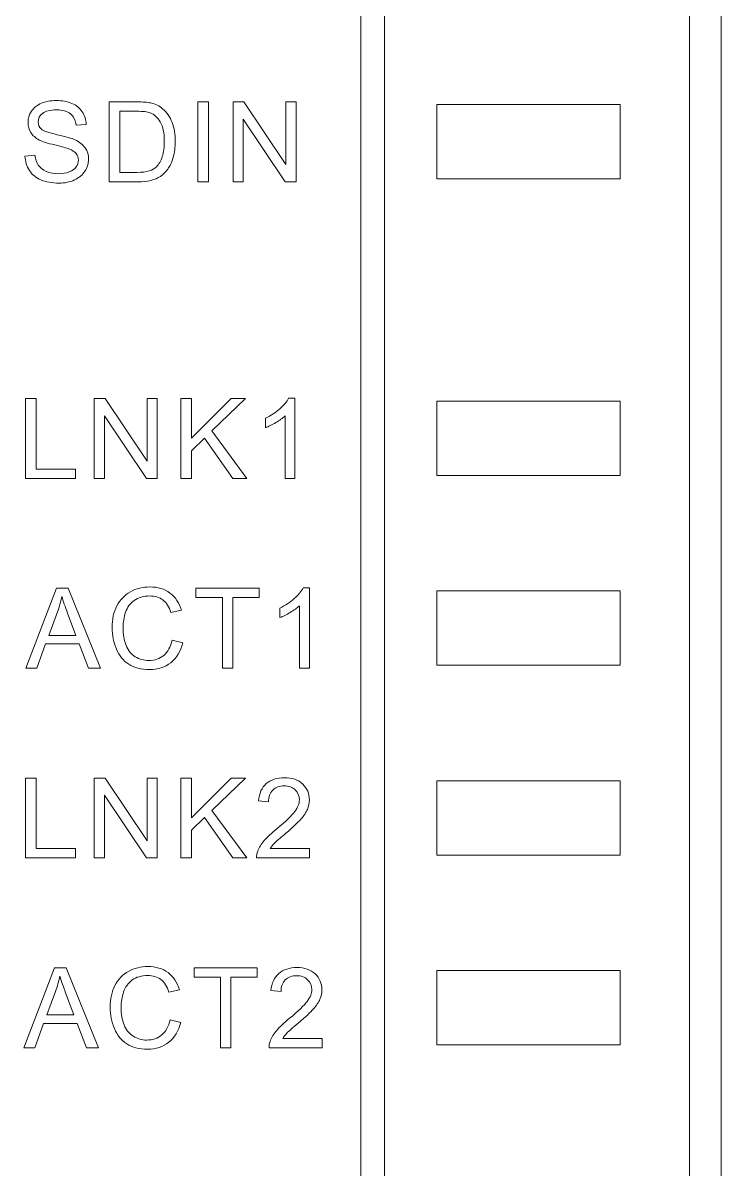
# Model space of a CAD drawing. Header units: millimetres. Extents: x 33157 to 59611, y -29750 to 1750.
# Drawn here: x 54214.57 to 54232.21, y 1601.92 to 1630.91 of the extents above; entities that cross this region are included whole.
import ezdxf

# ---------------------------------------------------------------- set-up
doc = ezdxf.new("R2010")
doc.units = ezdxf.units.MM
doc.layers.get('0').update_dxf_attribs({"lineweight": 18})

msp = doc.modelspace()

# ---------------------------------------------------------------- linework, layer by layer
at = {"lineweight": 9}
for p, q in [((54223.1, 1664.612), (54223.1, 1600.248)), ((54223.699, 1664.612), (54223.699, 1537.449)), ((54231.408, 1660.401), (54231.408, 1539.196)), ((54232.207, 1659.602), (54232.207, 1539.679))]:
    msp.add_line(p, q, dxfattribs=at)
for points in [[(54225.027, 1626.962), (54229.66, 1626.962), (54229.66, 1628.84), (54225.027, 1628.84)], [(54225.027, 1619.462), (54229.66, 1619.462), (54229.66, 1621.34), (54225.027, 1621.34)], [(54225.027, 1614.662), (54229.66, 1614.662), (54229.66, 1616.54), (54225.027, 1616.54)], [(54225.027, 1609.862), (54229.66, 1609.862), (54229.66, 1611.74), (54225.027, 1611.74)], [(54225.027, 1605.062), (54229.66, 1605.062), (54229.66, 1606.94), (54225.027, 1606.94)]]:
    msp.add_lwpolyline(points, close=True, dxfattribs=at)
for points, knots in [([(54214.617, 1627.538), (54214.617, 1627.538), (54214.868, 1627.56), (54214.868, 1627.56), (54214.88, 1627.459), (54214.908, 1627.375), (54214.952, 1627.31), (54214.995, 1627.245), (54215.063, 1627.193), (54215.155, 1627.152), (54215.246, 1627.112), (54215.35, 1627.092), (54215.465, 1627.092), (54215.567, 1627.092), (54215.657, 1627.107), (54215.735, 1627.137), (54215.813, 1627.168), (54215.871, 1627.21), (54215.909, 1627.263), (54215.947, 1627.316), (54215.966, 1627.374), (54215.966, 1627.436), (54215.966, 1627.499), (54215.948, 1627.554), (54215.911, 1627.602), (54215.874, 1627.649), (54215.814, 1627.688), (54215.729, 1627.721), (54215.675, 1627.741), (54215.555, 1627.774), (54215.369, 1627.819), (54215.183, 1627.864), (54215.054, 1627.906), (54214.979, 1627.945), (54214.883, 1627.996), (54214.811, 1628.059), (54214.764, 1628.134), (54214.717, 1628.208), (54214.693, 1628.293), (54214.693, 1628.385), (54214.693, 1628.488), (54214.722, 1628.583), (54214.78, 1628.672), (54214.838, 1628.761), (54214.922, 1628.828), (54215.034, 1628.874), (54215.145, 1628.92), (54215.269, 1628.943), (54215.404, 1628.943), (54215.554, 1628.943), (54215.686, 1628.919), (54215.801, 1628.871), (54215.915, 1628.823), (54216.003, 1628.752), (54216.064, 1628.658), (54216.126, 1628.564), (54216.159, 1628.458), (54216.164, 1628.339), (54216.164, 1628.339), (54215.907, 1628.32), (54215.907, 1628.32), (54215.893, 1628.447), (54215.847, 1628.543), (54215.767, 1628.608), (54215.688, 1628.674), (54215.57, 1628.706), (54215.415, 1628.706), (54215.253, 1628.706), (54215.135, 1628.677), (54215.061, 1628.617), (54214.987, 1628.558), (54214.95, 1628.486), (54214.95, 1628.403), (54214.95, 1628.33), (54214.976, 1628.271), (54215.029, 1628.224), (54215.08, 1628.177), (54215.214, 1628.129), (54215.432, 1628.08), (54215.649, 1628.03), (54215.798, 1627.987), (54215.879, 1627.951), (54215.996, 1627.897), (54216.083, 1627.828), (54216.139, 1627.745), (54216.195, 1627.662), (54216.223, 1627.567), (54216.223, 1627.459), (54216.223, 1627.351), (54216.192, 1627.25), (54216.131, 1627.155), (54216.069, 1627.06), (54215.981, 1626.986), (54215.866, 1626.934), (54215.751, 1626.881), (54215.621, 1626.855), (54215.477, 1626.855), (54215.294, 1626.855), (54215.142, 1626.882), (54215.018, 1626.935), (54214.895, 1626.988), (54214.798, 1627.068), (54214.728, 1627.175), (54214.658, 1627.282), (54214.621, 1627.403), (54214.617, 1627.538)], [0, 0, 0, 0, 131141.385885, 131141.385885, 131141.385885, 262282.77177, 262282.77177, 262282.77177, 393424.157655, 393424.157655, 393424.157655, 524565.54354, 524565.54354, 524565.54354, 655706.929426, 655706.929426, 655706.929426, 786848.315311, 786848.315311, 786848.315311, 917989.701196, 917989.701196, 917989.701196, 1049131.087081, 1049131.087081, 1049131.087081, 1180272.472966, 1180272.472966, 1180272.472966, 1311413.858851, 1311413.858851, 1311413.858851, 1442555.244736, 1442555.244736, 1442555.244736, 1573696.630621, 1573696.630621, 1573696.630621, 1704838.016507, 1704838.016507, 1704838.016507, 1835979.402392, 1835979.402392, 1835979.402392, 1967120.788277, 1967120.788277, 1967120.788277, 2098262.174162, 2098262.174162, 2098262.174162, 2229403.560047, 2229403.560047, 2229403.560047, 2360544.945932, 2360544.945932, 2360544.945932, 2491686.331817, 2491686.331817, 2491686.331817, 2622827.717702, 2622827.717702, 2622827.717702, 2753969.103588, 2753969.103588, 2753969.103588, 2885110.489473, 2885110.489473, 2885110.489473, 3016251.875358, 3016251.875358, 3016251.875358, 3147393.261243, 3147393.261243, 3147393.261243, 3278534.647128, 3278534.647128, 3278534.647128, 3409676.033013, 3409676.033013, 3409676.033013, 3540817.418898, 3540817.418898, 3540817.418898, 3671958.804783, 3671958.804783, 3671958.804783, 3803100.190669, 3803100.190669, 3803100.190669, 3934241.576554, 3934241.576554, 3934241.576554, 4065382.962439, 4065382.962439, 4065382.962439, 4196524.348324, 4196524.348324, 4196524.348324, 4327665.734209, 4327665.734209, 4327665.734209, 4458807.120094, 4458807.120094, 4458807.120094, 4589948.505979, 4589948.505979, 4589948.505979, 4589948.505979]), ([(54216.744, 1626.889), (54216.744, 1626.889), (54216.744, 1628.909), (54216.744, 1628.909), (54216.744, 1628.909), (54217.44, 1628.909), (54217.44, 1628.909), (54217.597, 1628.909), (54217.717, 1628.9), (54217.8, 1628.881), (54217.915, 1628.854), (54218.014, 1628.805), (54218.096, 1628.736), (54218.203, 1628.645), (54218.282, 1628.531), (54218.335, 1628.391), (54218.388, 1628.25), (54218.415, 1628.09), (54218.415, 1627.91), (54218.415, 1627.756), (54218.397, 1627.621), (54218.361, 1627.502), (54218.325, 1627.383), (54218.279, 1627.285), (54218.223, 1627.208), (54218.167, 1627.13), (54218.105, 1627.069), (54218.039, 1627.025), (54217.972, 1626.98), (54217.892, 1626.946), (54217.798, 1626.923), (54217.703, 1626.9), (54217.595, 1626.889), (54217.473, 1626.889), (54217.473, 1626.889), (54216.744, 1626.889), (54216.744, 1626.889)], [0, 0, 0, 0, 135262.016858, 135262.016858, 135262.016858, 270524.033717, 270524.033717, 270524.033717, 405786.050575, 405786.050575, 405786.050575, 541048.067434, 541048.067434, 541048.067434, 676310.084292, 676310.084292, 676310.084292, 811572.101151, 811572.101151, 811572.101151, 946834.118009, 946834.118009, 946834.118009, 1082096.134867, 1082096.134867, 1082096.134867, 1217358.151726, 1217358.151726, 1217358.151726, 1352620.168584, 1352620.168584, 1352620.168584, 1487882.185443, 1487882.185443, 1487882.185443, 1623144.202301, 1623144.202301, 1623144.202301, 1623144.202301]), ([(54218.984, 1626.889), (54218.984, 1626.889), (54218.984, 1628.909), (54218.984, 1628.909), (54218.984, 1628.909), (54219.252, 1628.909), (54219.252, 1628.909), (54219.252, 1628.909), (54219.252, 1626.889), (54219.252, 1626.889), (54219.252, 1626.889), (54218.984, 1626.889), (54218.984, 1626.889)], [0, 0, 0, 0, 147858.697679, 147858.697679, 147858.697679, 295717.395358, 295717.395358, 295717.395358, 443576.093036, 443576.093036, 443576.093036, 591434.790715, 591434.790715, 591434.790715, 591434.790715]), ([(54219.877, 1626.889), (54219.877, 1626.889), (54219.877, 1628.909), (54219.877, 1628.909), (54219.877, 1628.909), (54220.151, 1628.909), (54220.151, 1628.909), (54220.151, 1628.909), (54221.212, 1627.323), (54221.212, 1627.323), (54221.212, 1627.323), (54221.212, 1628.909), (54221.212, 1628.909), (54221.212, 1628.909), (54221.468, 1628.909), (54221.468, 1628.909), (54221.468, 1628.909), (54221.468, 1626.889), (54221.468, 1626.889), (54221.468, 1626.889), (54221.194, 1626.889), (54221.194, 1626.889), (54221.194, 1626.889), (54220.134, 1628.475), (54220.134, 1628.475), (54220.134, 1628.475), (54220.134, 1626.889), (54220.134, 1626.889), (54220.134, 1626.889), (54219.877, 1626.889), (54219.877, 1626.889)], [0, 0, 0, 0, 136526.945172, 136526.945172, 136526.945172, 273053.890344, 273053.890344, 273053.890344, 409580.835516, 409580.835516, 409580.835516, 546107.780688, 546107.780688, 546107.780688, 682634.725859, 682634.725859, 682634.725859, 819161.671031, 819161.671031, 819161.671031, 955688.616203, 955688.616203, 955688.616203, 1092215.561375, 1092215.561375, 1092215.561375, 1228742.506547, 1228742.506547, 1228742.506547, 1365269.451719, 1365269.451719, 1365269.451719, 1365269.451719]), ([(54217.012, 1627.126), (54217.012, 1627.126), (54217.443, 1627.126), (54217.443, 1627.126), (54217.576, 1627.126), (54217.68, 1627.138), (54217.756, 1627.163), (54217.832, 1627.188), (54217.892, 1627.223), (54217.937, 1627.268), (54218, 1627.331), (54218.049, 1627.417), (54218.085, 1627.524), (54218.12, 1627.631), (54218.138, 1627.761), (54218.138, 1627.914), (54218.138, 1628.126), (54218.103, 1628.288), (54218.034, 1628.402), (54217.965, 1628.516), (54217.881, 1628.592), (54217.781, 1628.631), (54217.71, 1628.659), (54217.595, 1628.672), (54217.436, 1628.672), (54217.436, 1628.672), (54217.012, 1628.672), (54217.012, 1628.672), (54217.012, 1628.672), (54217.012, 1627.126), (54217.012, 1627.126)], [0, 0, 0, 0, 136524.321654, 136524.321654, 136524.321654, 273048.643309, 273048.643309, 273048.643309, 409572.964963, 409572.964963, 409572.964963, 546097.286617, 546097.286617, 546097.286617, 682621.608271, 682621.608271, 682621.608271, 819145.929926, 819145.929926, 819145.929926, 955670.25158, 955670.25158, 955670.25158, 1092194.573234, 1092194.573234, 1092194.573234, 1228718.894888, 1228718.894888, 1228718.894888, 1365243.216543, 1365243.216543, 1365243.216543, 1365243.216543]), ([(54214.633, 1619.387), (54214.633, 1619.387), (54214.633, 1621.408), (54214.633, 1621.408), (54214.633, 1621.408), (54214.901, 1621.408), (54214.901, 1621.408), (54214.901, 1621.408), (54214.901, 1619.624), (54214.901, 1619.624), (54214.901, 1619.624), (54215.894, 1619.624), (54215.894, 1619.624), (54215.894, 1619.624), (54215.894, 1619.387), (54215.894, 1619.387), (54215.894, 1619.387), (54214.633, 1619.387), (54214.633, 1619.387)], [0, 0, 0, 0, 141560.947325, 141560.947325, 141560.947325, 283121.89465, 283121.89465, 283121.89465, 424682.841976, 424682.841976, 424682.841976, 566243.789301, 566243.789301, 566243.789301, 707804.736626, 707804.736626, 707804.736626, 849365.683951, 849365.683951, 849365.683951, 849365.683951]), ([(54216.368, 1619.387), (54216.368, 1619.387), (54216.368, 1621.408), (54216.368, 1621.408), (54216.368, 1621.408), (54216.642, 1621.408), (54216.642, 1621.408), (54216.642, 1621.408), (54217.703, 1619.822), (54217.703, 1619.822), (54217.703, 1619.822), (54217.703, 1621.408), (54217.703, 1621.408), (54217.703, 1621.408), (54217.959, 1621.408), (54217.959, 1621.408), (54217.959, 1621.408), (54217.959, 1619.387), (54217.959, 1619.387), (54217.959, 1619.387), (54217.685, 1619.387), (54217.685, 1619.387), (54217.685, 1619.387), (54216.625, 1620.973), (54216.625, 1620.973), (54216.625, 1620.973), (54216.625, 1619.387), (54216.625, 1619.387), (54216.625, 1619.387), (54216.368, 1619.387), (54216.368, 1619.387)], [0, 0, 0, 0, 136527.149538, 136527.149538, 136527.149538, 273054.299077, 273054.299077, 273054.299077, 409581.448615, 409581.448615, 409581.448615, 546108.598154, 546108.598154, 546108.598154, 682635.747692, 682635.747692, 682635.747692, 819162.89723, 819162.89723, 819162.89723, 955690.046769, 955690.046769, 955690.046769, 1092217.196307, 1092217.196307, 1092217.196307, 1228744.345845, 1228744.345845, 1228744.345845, 1365271.495384, 1365271.495384, 1365271.495384, 1365271.495384]), ([(54218.554, 1619.387), (54218.554, 1619.387), (54218.554, 1621.408), (54218.554, 1621.408), (54218.554, 1621.408), (54218.822, 1621.408), (54218.822, 1621.408), (54218.822, 1621.408), (54218.822, 1620.406), (54218.822, 1620.406), (54218.822, 1620.406), (54219.826, 1621.408), (54219.826, 1621.408), (54219.826, 1621.408), (54220.188, 1621.408), (54220.188, 1621.408), (54220.188, 1621.408), (54219.341, 1620.588), (54219.341, 1620.588), (54219.341, 1620.588), (54220.225, 1619.387), (54220.225, 1619.387), (54220.225, 1619.387), (54219.872, 1619.387), (54219.872, 1619.387), (54219.872, 1619.387), (54219.153, 1620.407), (54219.153, 1620.407), (54219.153, 1620.407), (54218.822, 1620.087), (54218.822, 1620.087), (54218.822, 1620.087), (54218.822, 1619.387), (54218.822, 1619.387), (54218.822, 1619.387), (54218.554, 1619.387), (54218.554, 1619.387)], [0, 0, 0, 0, 135273.117409, 135273.117409, 135273.117409, 270546.234819, 270546.234819, 270546.234819, 405819.352228, 405819.352228, 405819.352228, 541092.469637, 541092.469637, 541092.469637, 676365.587047, 676365.587047, 676365.587047, 811638.704456, 811638.704456, 811638.704456, 946911.821865, 946911.821865, 946911.821865, 1082184.939275, 1082184.939275, 1082184.939275, 1217458.056684, 1217458.056684, 1217458.056684, 1352731.174093, 1352731.174093, 1352731.174093, 1488004.291503, 1488004.291503, 1488004.291503, 1623277.408912, 1623277.408912, 1623277.408912, 1623277.408912]), ([(54221.437, 1619.387), (54221.437, 1619.387), (54221.189, 1619.387), (54221.189, 1619.387), (54221.189, 1619.387), (54221.189, 1620.968), (54221.189, 1620.968), (54221.129, 1620.911), (54221.051, 1620.854), (54220.954, 1620.797), (54220.857, 1620.74), (54220.769, 1620.697), (54220.692, 1620.669), (54220.692, 1620.669), (54220.692, 1620.909), (54220.692, 1620.909), (54220.831, 1620.974), (54220.952, 1621.053), (54221.056, 1621.146), (54221.16, 1621.239), (54221.234, 1621.329), (54221.277, 1621.416), (54221.277, 1621.416), (54221.437, 1621.416), (54221.437, 1621.416), (54221.437, 1621.416), (54221.437, 1619.387), (54221.437, 1619.387)], [0, 0, 0, 0, 137468.841005, 137468.841005, 137468.841005, 274937.682011, 274937.682011, 274937.682011, 412406.523016, 412406.523016, 412406.523016, 549875.364021, 549875.364021, 549875.364021, 687344.205027, 687344.205027, 687344.205027, 824813.046032, 824813.046032, 824813.046032, 962281.887037, 962281.887037, 962281.887037, 1099750.728043, 1099750.728043, 1099750.728043, 1237219.569048, 1237219.569048, 1237219.569048, 1237219.569048]), ([(54214.635, 1614.587), (54214.635, 1614.587), (54215.41, 1616.608), (54215.41, 1616.608), (54215.41, 1616.608), (54215.704, 1616.608), (54215.704, 1616.608), (54215.704, 1616.608), (54216.526, 1614.587), (54216.526, 1614.587), (54216.526, 1614.587), (54216.222, 1614.587), (54216.222, 1614.587), (54216.222, 1614.587), (54215.988, 1615.199), (54215.988, 1615.199), (54215.988, 1615.199), (54215.137, 1615.199), (54215.137, 1615.199), (54215.137, 1615.199), (54214.918, 1614.587), (54214.918, 1614.587), (54214.918, 1614.587), (54214.635, 1614.587), (54214.635, 1614.587)], [0, 0, 0, 0, 138419.671937, 138419.671937, 138419.671937, 276839.343874, 276839.343874, 276839.343874, 415259.015811, 415259.015811, 415259.015811, 553678.687747, 553678.687747, 553678.687747, 692098.359684, 692098.359684, 692098.359684, 830518.031621, 830518.031621, 830518.031621, 968937.703558, 968937.703558, 968937.703558, 1107357.375495, 1107357.375495, 1107357.375495, 1107357.375495]), ([(54218.335, 1615.296), (54218.335, 1615.296), (54218.603, 1615.228), (54218.603, 1615.228), (54218.547, 1615.008), (54218.446, 1614.842), (54218.301, 1614.726), (54218.155, 1614.611), (54217.978, 1614.553), (54217.767, 1614.553), (54217.55, 1614.553), (54217.373, 1614.597), (54217.237, 1614.686), (54217.1, 1614.775), (54216.997, 1614.903), (54216.926, 1615.071), (54216.855, 1615.239), (54216.819, 1615.42), (54216.819, 1615.612), (54216.819, 1615.823), (54216.859, 1616.006), (54216.94, 1616.163), (54217.02, 1616.319), (54217.134, 1616.438), (54217.282, 1616.52), (54217.431, 1616.601), (54217.594, 1616.642), (54217.772, 1616.642), (54217.974, 1616.642), (54218.144, 1616.59), (54218.281, 1616.487), (54218.419, 1616.384), (54218.515, 1616.24), (54218.569, 1616.054), (54218.569, 1616.054), (54218.306, 1615.992), (54218.306, 1615.992), (54218.26, 1616.138), (54218.192, 1616.246), (54218.103, 1616.312), (54218.014, 1616.38), (54217.902, 1616.413), (54217.767, 1616.413), (54217.612, 1616.413), (54217.482, 1616.376), (54217.378, 1616.302), (54217.274, 1616.227), (54217.201, 1616.127), (54217.159, 1616.002), (54217.117, 1615.876), (54217.096, 1615.747), (54217.096, 1615.614), (54217.096, 1615.442), (54217.121, 1615.292), (54217.171, 1615.164), (54217.22, 1615.036), (54217.298, 1614.94), (54217.403, 1614.877), (54217.509, 1614.813), (54217.623, 1614.782), (54217.745, 1614.782), (54217.895, 1614.782), (54218.021, 1614.825), (54218.124, 1614.911), (54218.228, 1614.998), (54218.298, 1615.126), (54218.335, 1615.296)], [0, 0, 0, 0, 132413.809253, 132413.809253, 132413.809253, 264827.618506, 264827.618506, 264827.618506, 397241.427758, 397241.427758, 397241.427758, 529655.237011, 529655.237011, 529655.237011, 662069.046264, 662069.046264, 662069.046264, 794482.855517, 794482.855517, 794482.855517, 926896.664769, 926896.664769, 926896.664769, 1059310.474022, 1059310.474022, 1059310.474022, 1191724.283275, 1191724.283275, 1191724.283275, 1324138.092528, 1324138.092528, 1324138.092528, 1456551.901781, 1456551.901781, 1456551.901781, 1588965.711033, 1588965.711033, 1588965.711033, 1721379.520286, 1721379.520286, 1721379.520286, 1853793.329539, 1853793.329539, 1853793.329539, 1986207.138792, 1986207.138792, 1986207.138792, 2118620.948044, 2118620.948044, 2118620.948044, 2251034.757297, 2251034.757297, 2251034.757297, 2383448.56655, 2383448.56655, 2383448.56655, 2515862.375803, 2515862.375803, 2515862.375803, 2648276.185055, 2648276.185055, 2648276.185055, 2780689.994308, 2780689.994308, 2780689.994308, 2913103.803561, 2913103.803561, 2913103.803561, 2913103.803561]), ([(54219.604, 1614.587), (54219.604, 1614.587), (54219.604, 1616.371), (54219.604, 1616.371), (54219.604, 1616.371), (54218.938, 1616.371), (54218.938, 1616.371), (54218.938, 1616.371), (54218.938, 1616.608), (54218.938, 1616.608), (54218.938, 1616.608), (54220.538, 1616.608), (54220.538, 1616.608), (54220.538, 1616.608), (54220.538, 1616.371), (54220.538, 1616.371), (54220.538, 1616.371), (54219.872, 1616.371), (54219.872, 1616.371), (54219.872, 1616.371), (54219.872, 1614.587), (54219.872, 1614.587), (54219.872, 1614.587), (54219.604, 1614.587), (54219.604, 1614.587)], [0, 0, 0, 0, 138429.918479, 138429.918479, 138429.918479, 276859.836958, 276859.836958, 276859.836958, 415289.755437, 415289.755437, 415289.755437, 553719.673915, 553719.673915, 553719.673915, 692149.592394, 692149.592394, 692149.592394, 830579.510873, 830579.510873, 830579.510873, 969009.429352, 969009.429352, 969009.429352, 1107439.347831, 1107439.347831, 1107439.347831, 1107439.347831]), ([(54221.804, 1614.587), (54221.804, 1614.587), (54221.555, 1614.587), (54221.555, 1614.587), (54221.555, 1614.587), (54221.555, 1616.168), (54221.555, 1616.168), (54221.495, 1616.111), (54221.417, 1616.054), (54221.32, 1615.997), (54221.223, 1615.94), (54221.136, 1615.897), (54221.058, 1615.869), (54221.058, 1615.869), (54221.058, 1616.109), (54221.058, 1616.109), (54221.197, 1616.174), (54221.319, 1616.253), (54221.423, 1616.346), (54221.526, 1616.439), (54221.6, 1616.529), (54221.644, 1616.616), (54221.644, 1616.616), (54221.804, 1616.616), (54221.804, 1616.616), (54221.804, 1616.616), (54221.804, 1614.587), (54221.804, 1614.587)], [0, 0, 0, 0, 137475.425972, 137475.425972, 137475.425972, 274950.851943, 274950.851943, 274950.851943, 412426.277915, 412426.277915, 412426.277915, 549901.703886, 549901.703886, 549901.703886, 687377.129858, 687377.129858, 687377.129858, 824852.555829, 824852.555829, 824852.555829, 962327.981801, 962327.981801, 962327.981801, 1099803.407773, 1099803.407773, 1099803.407773, 1237278.833744, 1237278.833744, 1237278.833744, 1237278.833744]), ([(54215.216, 1615.417), (54215.216, 1615.417), (54215.905, 1615.417), (54215.905, 1615.417), (54215.905, 1615.417), (54215.694, 1615.977), (54215.694, 1615.977), (54215.63, 1616.147), (54215.582, 1616.288), (54215.549, 1616.399), (54215.521, 1616.267), (54215.484, 1616.138), (54215.438, 1616.01), (54215.438, 1616.01), (54215.216, 1615.417), (54215.216, 1615.417)], [0, 0, 0, 0, 144248.474521, 144248.474521, 144248.474521, 288496.949043, 288496.949043, 288496.949043, 432745.423564, 432745.423564, 432745.423564, 576993.898085, 576993.898085, 576993.898085, 721242.372607, 721242.372607, 721242.372607, 721242.372607]), ([(54214.633, 1609.787), (54214.633, 1609.787), (54214.633, 1611.808), (54214.633, 1611.808), (54214.633, 1611.808), (54214.901, 1611.808), (54214.901, 1611.808), (54214.901, 1611.808), (54214.901, 1610.024), (54214.901, 1610.024), (54214.901, 1610.024), (54215.895, 1610.024), (54215.895, 1610.024), (54215.895, 1610.024), (54215.895, 1609.787), (54215.895, 1609.787), (54215.895, 1609.787), (54214.633, 1609.787), (54214.633, 1609.787)], [0, 0, 0, 0, 141573.117078, 141573.117078, 141573.117078, 283146.234156, 283146.234156, 283146.234156, 424719.351234, 424719.351234, 424719.351234, 566292.468312, 566292.468312, 566292.468312, 707865.585391, 707865.585391, 707865.585391, 849438.702469, 849438.702469, 849438.702469, 849438.702469]), ([(54216.368, 1609.787), (54216.368, 1609.787), (54216.368, 1611.808), (54216.368, 1611.808), (54216.368, 1611.808), (54216.643, 1611.808), (54216.643, 1611.808), (54216.643, 1611.808), (54217.703, 1610.222), (54217.703, 1610.222), (54217.703, 1610.222), (54217.703, 1611.808), (54217.703, 1611.808), (54217.703, 1611.808), (54217.96, 1611.808), (54217.96, 1611.808), (54217.96, 1611.808), (54217.96, 1609.787), (54217.96, 1609.787), (54217.96, 1609.787), (54217.685, 1609.787), (54217.685, 1609.787), (54217.685, 1609.787), (54216.625, 1611.373), (54216.625, 1611.373), (54216.625, 1611.373), (54216.625, 1609.787), (54216.625, 1609.787), (54216.625, 1609.787), (54216.368, 1609.787), (54216.368, 1609.787)], [0, 0, 0, 0, 136538.887423, 136538.887423, 136538.887423, 273077.774847, 273077.774847, 273077.774847, 409616.66227, 409616.66227, 409616.66227, 546155.549693, 546155.549693, 546155.549693, 682694.437117, 682694.437117, 682694.437117, 819233.32454, 819233.32454, 819233.32454, 955772.211964, 955772.211964, 955772.211964, 1092311.099387, 1092311.099387, 1092311.099387, 1228849.98681, 1228849.98681, 1228849.98681, 1365388.874234, 1365388.874234, 1365388.874234, 1365388.874234]), ([(54218.555, 1609.787), (54218.555, 1609.787), (54218.555, 1611.808), (54218.555, 1611.808), (54218.555, 1611.808), (54218.823, 1611.808), (54218.823, 1611.808), (54218.823, 1611.808), (54218.823, 1610.806), (54218.823, 1610.806), (54218.823, 1610.806), (54219.826, 1611.808), (54219.826, 1611.808), (54219.826, 1611.808), (54220.189, 1611.808), (54220.189, 1611.808), (54220.189, 1611.808), (54219.341, 1610.988), (54219.341, 1610.988), (54219.341, 1610.988), (54220.225, 1609.787), (54220.225, 1609.787), (54220.225, 1609.787), (54219.873, 1609.787), (54219.873, 1609.787), (54219.873, 1609.787), (54219.153, 1610.807), (54219.153, 1610.807), (54219.153, 1610.807), (54218.823, 1610.487), (54218.823, 1610.487), (54218.823, 1610.487), (54218.823, 1609.787), (54218.823, 1609.787), (54218.823, 1609.787), (54218.555, 1609.787), (54218.555, 1609.787)], [0, 0, 0, 0, 135284.747329, 135284.747329, 135284.747329, 270569.494658, 270569.494658, 270569.494658, 405854.241986, 405854.241986, 405854.241986, 541138.989315, 541138.989315, 541138.989315, 676423.736644, 676423.736644, 676423.736644, 811708.483973, 811708.483973, 811708.483973, 946993.231301, 946993.231301, 946993.231301, 1082277.97863, 1082277.97863, 1082277.97863, 1217562.725959, 1217562.725959, 1217562.725959, 1352847.473288, 1352847.473288, 1352847.473288, 1488132.220617, 1488132.220617, 1488132.220617, 1623416.967945, 1623416.967945, 1623416.967945, 1623416.967945]), ([(54221.807, 1610.024), (54221.807, 1610.024), (54221.807, 1609.787), (54221.807, 1609.787), (54221.807, 1609.787), (54220.47, 1609.787), (54220.47, 1609.787), (54220.468, 1609.847), (54220.478, 1609.904), (54220.499, 1609.96), (54220.533, 1610.05), (54220.588, 1610.14), (54220.664, 1610.228), (54220.74, 1610.316), (54220.848, 1610.418), (54220.988, 1610.533), (54221.207, 1610.713), (54221.356, 1610.856), (54221.433, 1610.961), (54221.511, 1611.066), (54221.55, 1611.166), (54221.55, 1611.26), (54221.55, 1611.359), (54221.515, 1611.441), (54221.445, 1611.509), (54221.374, 1611.576), (54221.282, 1611.61), (54221.169, 1611.61), (54221.049, 1611.61), (54220.953, 1611.574), (54220.881, 1611.503), (54220.809, 1611.432), (54220.773, 1611.333), (54220.772, 1611.207), (54220.772, 1611.207), (54220.518, 1611.232), (54220.518, 1611.232), (54220.535, 1611.422), (54220.601, 1611.567), (54220.715, 1611.667), (54220.829, 1611.766), (54220.982, 1611.816), (54221.174, 1611.816), (54221.368, 1611.816), (54221.522, 1611.763), (54221.635, 1611.655), (54221.748, 1611.547), (54221.804, 1611.414), (54221.804, 1611.255), (54221.804, 1611.174), (54221.788, 1611.094), (54221.755, 1611.016), (54221.722, 1610.938), (54221.667, 1610.855), (54221.59, 1610.769), (54221.513, 1610.683), (54221.385, 1610.564), (54221.208, 1610.413), (54221.058, 1610.288), (54220.963, 1610.203), (54220.92, 1610.159), (54220.878, 1610.114), (54220.843, 1610.069), (54220.815, 1610.024), (54220.815, 1610.024), (54221.807, 1610.024), (54221.807, 1610.024)], [0, 0, 0, 0, 132428.490313, 132428.490313, 132428.490313, 264856.980625, 264856.980625, 264856.980625, 397285.470938, 397285.470938, 397285.470938, 529713.961251, 529713.961251, 529713.961251, 662142.451564, 662142.451564, 662142.451564, 794570.941876, 794570.941876, 794570.941876, 926999.432189, 926999.432189, 926999.432189, 1059427.922502, 1059427.922502, 1059427.922502, 1191856.412815, 1191856.412815, 1191856.412815, 1324284.903127, 1324284.903127, 1324284.903127, 1456713.39344, 1456713.39344, 1456713.39344, 1589141.883753, 1589141.883753, 1589141.883753, 1721570.374065, 1721570.374065, 1721570.374065, 1853998.864378, 1853998.864378, 1853998.864378, 1986427.354691, 1986427.354691, 1986427.354691, 2118855.845004, 2118855.845004, 2118855.845004, 2251284.335316, 2251284.335316, 2251284.335316, 2383712.825629, 2383712.825629, 2383712.825629, 2516141.315942, 2516141.315942, 2516141.315942, 2648569.806254, 2648569.806254, 2648569.806254, 2780998.296567, 2780998.296567, 2780998.296567, 2913426.78688, 2913426.78688, 2913426.78688, 2913426.78688]), ([(54214.584, 1604.987), (54214.584, 1604.987), (54215.36, 1607.008), (54215.36, 1607.008), (54215.36, 1607.008), (54215.654, 1607.008), (54215.654, 1607.008), (54215.654, 1607.008), (54216.476, 1604.987), (54216.476, 1604.987), (54216.476, 1604.987), (54216.172, 1604.987), (54216.172, 1604.987), (54216.172, 1604.987), (54215.938, 1605.599), (54215.938, 1605.599), (54215.938, 1605.599), (54215.087, 1605.599), (54215.087, 1605.599), (54215.087, 1605.599), (54214.868, 1604.987), (54214.868, 1604.987), (54214.868, 1604.987), (54214.584, 1604.987), (54214.584, 1604.987)], [0, 0, 0, 0, 138431.442403, 138431.442403, 138431.442403, 276862.884807, 276862.884807, 276862.884807, 415294.32721, 415294.32721, 415294.32721, 553725.769614, 553725.769614, 553725.769614, 692157.212017, 692157.212017, 692157.212017, 830588.654421, 830588.654421, 830588.654421, 969020.096824, 969020.096824, 969020.096824, 1107451.539228, 1107451.539228, 1107451.539228, 1107451.539228]), ([(54218.284, 1605.696), (54218.284, 1605.696), (54218.553, 1605.628), (54218.553, 1605.628), (54218.497, 1605.408), (54218.396, 1605.242), (54218.251, 1605.126), (54218.105, 1605.011), (54217.927, 1604.953), (54217.717, 1604.953), (54217.5, 1604.953), (54217.323, 1604.997), (54217.187, 1605.086), (54217.05, 1605.175), (54216.947, 1605.303), (54216.876, 1605.471), (54216.805, 1605.639), (54216.769, 1605.82), (54216.769, 1606.012), (54216.769, 1606.223), (54216.809, 1606.406), (54216.889, 1606.563), (54216.97, 1606.719), (54217.084, 1606.838), (54217.232, 1606.92), (54217.38, 1607.001), (54217.544, 1607.042), (54217.721, 1607.042), (54217.924, 1607.042), (54218.094, 1606.99), (54218.231, 1606.887), (54218.369, 1606.784), (54218.465, 1606.64), (54218.519, 1606.454), (54218.519, 1606.454), (54218.256, 1606.392), (54218.256, 1606.392), (54218.21, 1606.538), (54218.141, 1606.646), (54218.053, 1606.712), (54217.964, 1606.78), (54217.852, 1606.813), (54217.717, 1606.813), (54217.562, 1606.813), (54217.432, 1606.776), (54217.328, 1606.702), (54217.224, 1606.627), (54217.151, 1606.527), (54217.109, 1606.402), (54217.067, 1606.276), (54217.046, 1606.147), (54217.046, 1606.014), (54217.046, 1605.842), (54217.07, 1605.692), (54217.12, 1605.564), (54217.17, 1605.436), (54217.248, 1605.34), (54217.353, 1605.277), (54217.459, 1605.213), (54217.572, 1605.182), (54217.695, 1605.182), (54217.845, 1605.182), (54217.971, 1605.225), (54218.074, 1605.311), (54218.178, 1605.398), (54218.248, 1605.526), (54218.284, 1605.696)], [0, 0, 0, 0, 132425.069882, 132425.069882, 132425.069882, 264850.139764, 264850.139764, 264850.139764, 397275.209646, 397275.209646, 397275.209646, 529700.279528, 529700.279528, 529700.279528, 662125.34941, 662125.34941, 662125.34941, 794550.419292, 794550.419292, 794550.419292, 926975.489174, 926975.489174, 926975.489174, 1059400.559056, 1059400.559056, 1059400.559056, 1191825.628938, 1191825.628938, 1191825.628938, 1324250.69882, 1324250.69882, 1324250.69882, 1456675.768702, 1456675.768702, 1456675.768702, 1589100.838584, 1589100.838584, 1589100.838584, 1721525.908466, 1721525.908466, 1721525.908466, 1853950.978348, 1853950.978348, 1853950.978348, 1986376.04823, 1986376.04823, 1986376.04823, 2118801.118111, 2118801.118111, 2118801.118111, 2251226.187993, 2251226.187993, 2251226.187993, 2383651.257875, 2383651.257875, 2383651.257875, 2516076.327757, 2516076.327757, 2516076.327757, 2648501.397639, 2648501.397639, 2648501.397639, 2780926.467521, 2780926.467521, 2780926.467521, 2913351.537403, 2913351.537403, 2913351.537403, 2913351.537403]), ([(54215.166, 1605.817), (54215.166, 1605.817), (54215.854, 1605.817), (54215.854, 1605.817), (54215.854, 1605.817), (54215.644, 1606.377), (54215.644, 1606.377), (54215.58, 1606.547), (54215.532, 1606.688), (54215.499, 1606.799), (54215.471, 1606.667), (54215.434, 1606.538), (54215.387, 1606.41), (54215.387, 1606.41), (54215.166, 1605.817), (54215.166, 1605.817)], [0, 0, 0, 0, 144259.787175, 144259.787175, 144259.787175, 288519.57435, 288519.57435, 288519.57435, 432779.361526, 432779.361526, 432779.361526, 577039.148701, 577039.148701, 577039.148701, 721298.935876, 721298.935876, 721298.935876, 721298.935876]), ([(54219.554, 1604.987), (54219.554, 1604.987), (54219.554, 1606.771), (54219.554, 1606.771), (54219.554, 1606.771), (54218.888, 1606.771), (54218.888, 1606.771), (54218.888, 1606.771), (54218.888, 1607.008), (54218.888, 1607.008), (54218.888, 1607.008), (54220.488, 1607.008), (54220.488, 1607.008), (54220.488, 1607.008), (54220.488, 1606.771), (54220.488, 1606.771), (54220.488, 1606.771), (54219.822, 1606.771), (54219.822, 1606.771), (54219.822, 1606.771), (54219.822, 1604.987), (54219.822, 1604.987), (54219.822, 1604.987), (54219.554, 1604.987), (54219.554, 1604.987)], [0, 0, 0, 0, 138441.688628, 138441.688628, 138441.688628, 276883.377255, 276883.377255, 276883.377255, 415325.065883, 415325.065883, 415325.065883, 553766.754511, 553766.754511, 553766.754511, 692208.443138, 692208.443138, 692208.443138, 830650.131766, 830650.131766, 830650.131766, 969091.820394, 969091.820394, 969091.820394, 1107533.509021, 1107533.509021, 1107533.509021, 1107533.509021]), ([(54222.123, 1605.224), (54222.123, 1605.224), (54222.123, 1604.987), (54222.123, 1604.987), (54222.123, 1604.987), (54220.785, 1604.987), (54220.785, 1604.987), (54220.783, 1605.047), (54220.793, 1605.104), (54220.814, 1605.16), (54220.849, 1605.25), (54220.904, 1605.34), (54220.98, 1605.428), (54221.055, 1605.516), (54221.163, 1605.618), (54221.304, 1605.733), (54221.523, 1605.913), (54221.671, 1606.056), (54221.749, 1606.161), (54221.827, 1606.266), (54221.866, 1606.366), (54221.866, 1606.46), (54221.866, 1606.559), (54221.831, 1606.641), (54221.76, 1606.709), (54221.69, 1606.776), (54221.598, 1606.81), (54221.484, 1606.81), (54221.364, 1606.81), (54221.268, 1606.774), (54221.196, 1606.703), (54221.124, 1606.632), (54221.088, 1606.533), (54221.087, 1606.407), (54221.087, 1606.407), (54220.833, 1606.432), (54220.833, 1606.432), (54220.851, 1606.622), (54220.917, 1606.767), (54221.03, 1606.867), (54221.145, 1606.966), (54221.298, 1607.016), (54221.49, 1607.016), (54221.684, 1607.016), (54221.838, 1606.963), (54221.95, 1606.855), (54222.064, 1606.747), (54222.12, 1606.614), (54222.12, 1606.455), (54222.12, 1606.374), (54222.104, 1606.294), (54222.07, 1606.216), (54222.037, 1606.138), (54221.982, 1606.055), (54221.906, 1605.969), (54221.829, 1605.883), (54221.701, 1605.764), (54221.523, 1605.613), (54221.374, 1605.488), (54221.278, 1605.403), (54221.236, 1605.359), (54221.194, 1605.314), (54221.159, 1605.269), (54221.131, 1605.224), (54221.131, 1605.224), (54222.123, 1605.224), (54222.123, 1605.224)], [0, 0, 0, 0, 132434.965425, 132434.965425, 132434.965425, 264869.93085, 264869.93085, 264869.93085, 397304.896276, 397304.896276, 397304.896276, 529739.861701, 529739.861701, 529739.861701, 662174.827126, 662174.827126, 662174.827126, 794609.792551, 794609.792551, 794609.792551, 927044.757976, 927044.757976, 927044.757976, 1059479.723402, 1059479.723402, 1059479.723402, 1191914.688827, 1191914.688827, 1191914.688827, 1324349.654252, 1324349.654252, 1324349.654252, 1456784.619677, 1456784.619677, 1456784.619677, 1589219.585102, 1589219.585102, 1589219.585102, 1721654.550528, 1721654.550528, 1721654.550528, 1854089.515953, 1854089.515953, 1854089.515953, 1986524.481378, 1986524.481378, 1986524.481378, 2118959.446803, 2118959.446803, 2118959.446803, 2251394.412229, 2251394.412229, 2251394.412229, 2383829.377654, 2383829.377654, 2383829.377654, 2516264.343079, 2516264.343079, 2516264.343079, 2648699.308504, 2648699.308504, 2648699.308504, 2781134.273929, 2781134.273929, 2781134.273929, 2913569.239355, 2913569.239355, 2913569.239355, 2913569.239355])]:
    msp.add_open_spline(points, degree=3, knots=knots)

doc.saveas('drawing.dxf')
